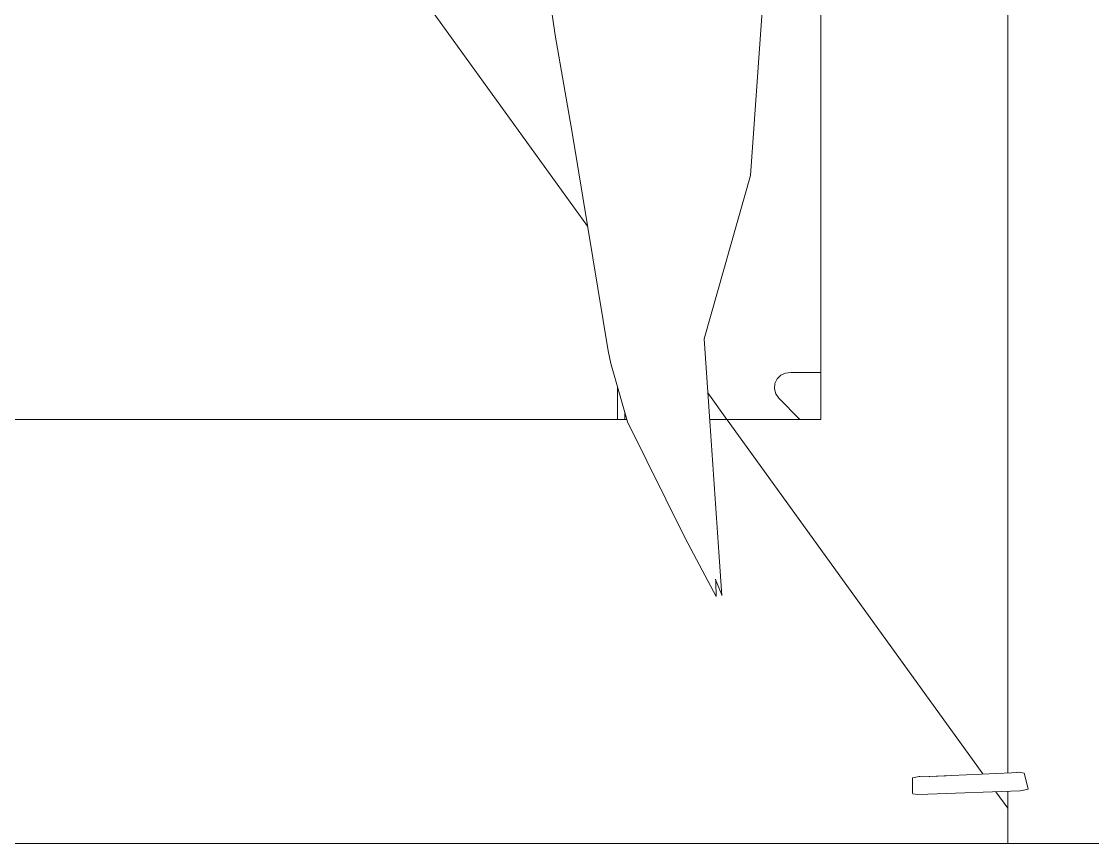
# Model space of a CAD drawing. Header units: millimetres. Extents: x -9413 to 8527, y -300 to 11224.
# Drawn here: x 2222 to 2726, y 1100 to 1488 of the extents above; entities that cross this region are included whole.
import ezdxf

# ---------------------------------------------------------------- set-up
doc = ezdxf.new("R2010")
doc.units = ezdxf.units.MM
doc.header["$MEASUREMENT"] = 0
doc.linetypes.add('Wipeout_Contour', pattern=[1000, 0, -1000])
doc.layers.add('ArchiCAD Doors', color=7, linetype='Continuous')
doc.layers.add('Interior - Furniture', color=7, linetype='Continuous')
for name, color, linetype, lineweight, true_color in [('ArchiCAD Doors_Pen_No__3', 7, 'Continuous', 18, 0xff6600), ('ArchiCAD Doors_Pen_No__87', 7, 'Continuous', 20, 0x6a6a6a), ('Interior - Furniture _Pen_No__24', 7, 'Continuous', 20, 0x029e21), ('Interior - Furniture _Pen_No__4', 7, 'Continuous', 20, 0x029e21)]:
    doc.layers.add(name, color=color, linetype=linetype, lineweight=lineweight, true_color=true_color)

# ---------------------------------------------------------------- blocks, each defined once
blk = doc.blocks.new('Section Elem_7_6')
at = {"color": 254, "linetype": 'Wipeout_Contour', "lineweight": 0, "ltscale": 49292.920306}
blk.add_wipeout([(2686.38, 1133.33), (2688.21, 1133.41), (2690.63, 1133.49), (2691.68, 1133.64), (2691.73, 1133.63), (2694.12, 1133.25), (2694.25, 1132.78), (2696.1, 1125.64), (2695.33, 1125.47), (2692.32, 1124.86), (2686.38, 1124.65), (2686.38, 1100), (2726.38, 1100), (2726.38, 1140), (2726.38, 3200), (2686.38, 3200)], dxfattribs=at).dxf.layer = 'ArchiCAD Doors'
at = {"color": 254, "linetype": 'Wipeout_Contour', "lineweight": 0, "ltscale": 217379.562384}
blk.add_wipeout([(2598.38, 2187.81), (2599.57, 2187.66), (2635.29, 2178.75), (2659.78, 2172.23), (2667.84, 2167.67), (2676.57, 2162.49), (2675.44, 2157.05), (2674.35, 2151.76), (2668.56, 2151.56), (2664.83, 2151.34), (2655.06, 2152.61), (2629.48, 2156.23), (2603.2, 2160), (2630.62, 2149.39), (2658.31, 2138.21), (2668, 2134.02), (2668.2, 2131.77), (2667.72, 2129.26), (2666.02, 2120.53), (2664.41, 2120.44), (2656.19, 2119.9), (2654.67, 2120.25), (2626.28, 2127.12), (2600.83, 2133.37), (2624.4, 2124.64), (2648.14, 2115.78), (2656.62, 2110.72), (2657.03, 2108.25), (2655.87, 2103.87), (2654.45, 2097.94), (2653.51, 2097.69), (2643.71, 2097.34), (2616.51, 2102.44), (2599.67, 2105.95), (2599.71, 2104.53), (2603.9, 2103.19), (2623.04, 2097.35), (2626.49, 2095.62), (2628.45, 2094.27), (2633.77, 2090.4), (2632.44, 2086.85), (2629.98, 2080.28), (2626.84, 2079.11), (2617.29, 2080.47), (2600.25, 2084), (2601.36, 2041.77), (2602.1, 2029.95), (2602.4, 1999.76), (2602.57, 1995.11), (2602.09, 1980.01), (2602.14, 1977.35), (2601.79, 1977.05), (2601.7, 1977), (2598.38, 1976.46), (2598.38, 1300), (2686.38, 1300), (2686.38, 3112), (2598.38, 3112), (2598.38, 2444.7), (2600.4, 2436.25), (2598.38, 2435.54), (2598.38, 2401.21), (2598.68, 2400.28), (2598.38, 2399.92)], dxfattribs=at).dxf.layer = 'ArchiCAD Doors'
at = {"color": 254, "linetype": 'Wipeout_Contour', "lineweight": 0, "ltscale": 75750.899618}
blk.add_wipeout([(1936.38, 1300), (1936.38, 1100), (2686.38, 1100), (2686.38, 1124.65), (2648.77, 1123.29), (2644.06, 1123.11), (2641.69, 1123.44), (2641.54, 1123.8), (2641.44, 1131), (2644.59, 1131.56), (2644.65, 1131.58), (2645.04, 1131.58), (2645.77, 1131.52), (2686.38, 1133.33), (2686.38, 1300), (2598.38, 1300), (2545.93, 1300), (2551.68, 1216.92), (2551.48, 1217.57), (2548.99, 1223.78), (2548.71, 1224.68), (2548.87, 1223.1), (2549.02, 1216.41), (2534.42, 1244.06), (2507.27, 1298.83), (2506.93, 1300), (2036.38, 1300)], dxfattribs=at).dxf.layer = 'ArchiCAD Doors'
at = {"layer": 'ArchiCAD Doors_Pen_No__3', "linetype": 'Continuous'}
for p, q in [((2686.38, 1133.33), (2686.38, 3200)), ((2686.38, 1116.63), (2680.74, 1124.44)), ((2686.38, 1100), (2686.38, 1124.65))]:
    blk.add_line(p, q, dxfattribs=at)
at = {"layer": 'ArchiCAD Doors_Pen_No__87', "linetype": 'Continuous'}
blk.add_line((611.38, 1100), (3261.38, 1100), dxfattribs=at)
at = {"color": 254, "linetype": 'Wipeout_Contour', "lineweight": 0, "ltscale": 192324.521893}
blk.add_wipeout([(2036.38, 1300), (2506.93, 1300), (2499.37, 1326.37), (2498.04, 1332.22), (2481.24, 1434.22), (2473.05, 1481.05), (2470.5, 1499.6), (2466.36, 1528.06), (2464.28, 1547.05), (2463.07, 1563.22), (2460.16, 1590.08), (2458.26, 1615.89), (2456.8, 1663.82), (2453.77, 1709.11), (2442.96, 1755.16), (2429.79, 1828.97), (2421.62, 1862.96), (2416.71, 1881.48), (2407.91, 1913.19), (2405.36, 1922.9), (2405.46, 1942.76), (2405.66, 1949.44), (2400.5, 1951.95), (2400.23, 1959.34), (2395.69, 1959.12), (2373.2, 1958.55), (2373.02, 1958.71), (2372.92, 1958.8), (2374.3, 1970.46), (2375.08, 1976.94), (2376.98, 1991.41), (2380.31, 2014.07), (2391.51, 2064.71), (2403.62, 2118.22), (2414.61, 2153.41), (2417.94, 2162.63), (2397.86, 2190.5), (2351.96, 2231.88), (2307.65, 2263.4), (2266.2, 2303.25), (2248.68, 2360.74), (2285.55, 2449.55), (2293.16, 2471.53), (2364.6, 2534.71), (2381.99, 2541.41), (2388.56, 2551.15), (2389.64, 2551.88), (2391.5, 2558.14), (2410.33, 2578.26), (2438.93, 2614), (2484.75, 2591.37), (2519.21, 2571.89), (2532.33, 2565.6), (2553.51, 2550.36), (2576.82, 2499.28), (2591.66, 2471.42), (2595.34, 2457.38), (2598.38, 2444.7), (2598.38, 3112), (2036.38, 3112)], dxfattribs=at).dxf.layer = 'ArchiCAD Doors'
at = {"layer": 'ArchiCAD Doors_Pen_No__3', "linetype": 'Continuous'}
for p, q in [((2488.35, 1391.06), (1936.38, 2156)), ((2036.38, 1300), (2506.93, 1300))]:
    blk.add_line(p, q, dxfattribs=at)
at = {"color": 254, "linetype": 'Wipeout_Contour', "lineweight": 0, "ltscale": 74253.314173}
blk.add_wipeout([(2543.31, 1337.97), (2545.93, 1300), (2598.38, 1300), (2598.38, 1976.46), (2586.1, 1974.45), (2586.14, 1973.95), (2586.27, 1968.78), (2587, 1961.74), (2588.91, 1942.69), (2589.34, 1912.17), (2589.74, 1895.92), (2589.8, 1881.11), (2574.75, 1841.92), (2574.57, 1805.7), (2575.64, 1732.59), (2579.49, 1662.79), (2578.93, 1631.65), (2576.57, 1590.97), (2575.56, 1576.47), (2573.94, 1547.72), (2573.39, 1539.82), (2573.13, 1531.05), (2570.62, 1492.44), (2565.23, 1415.02)], dxfattribs=at).dxf.layer = 'ArchiCAD Doors'
at = {"layer": 'ArchiCAD Doors_Pen_No__3', "linetype": 'Continuous'}
for p, q in [((2598.38, 1300), (2598.38, 1976.46)), ((2674.7, 1132.81), (2545.07, 1312.45)), ((2545.93, 1300), (2598.38, 1300))]:
    blk.add_line(p, q, dxfattribs=at)
blk = doc.blocks.new('Section Elem_36_6')
at = {"layer": 'Interior - Furniture _Pen_No__4', "linetype": 'Continuous'}
blk.add_line((2505.96, 1300), (2505.96, 1303.38), dxfattribs=at)
blk = doc.blocks.new('Section Elem_37_6')
at = {"layer": 'Interior - Furniture _Pen_No__4', "linetype": 'Continuous'}
blk.add_line((2502.53, 1300), (2502.53, 1315.35), dxfattribs=at)
blk = doc.blocks.new('Section Elem_39_6')
at = {"layer": 'Interior - Furniture _Pen_No__4', "linetype": 'Continuous'}
for p, q in [((2577.7, 1319.06), (2576.66, 1316.83)), ((2579.44, 1320.79), (2577.7, 1319.06)), ((2581.66, 1321.83), (2579.44, 1320.79)), ((2584.11, 1322.04), (2581.66, 1321.83)), ((2584.11, 1322.04), (2592.82, 1322.04)), ((2592.82, 1322.04), (2598.38, 1322.04)), ((2576.66, 1316.83), (2576.45, 1314.38)), ((2576.45, 1314.38), (2577.09, 1312.01)), ((2577.09, 1312.01), (2578.49, 1310)), ((2578.49, 1310), (2588.49, 1300))]:
    blk.add_line(p, q, dxfattribs=at)
blk = doc.blocks.new('Section Elem_44_6')
at = {"color": 254, "linetype": 'Wipeout_Contour', "lineweight": 0, "ltscale": 8869.070154}
blk.add_wipeout([(2565.23, 1415.02), (2570.62, 1492.44), (2563.8, 1492.37)], dxfattribs=at).dxf.layer = 'Interior - Furniture'
at = {"color": 254, "linetype": 'Wipeout_Contour', "lineweight": 0, "ltscale": 8646.959293}
blk.add_wipeout([(2473.05, 1481.05), (2481.24, 1434.22), (2489.08, 1484.63)], dxfattribs=at).dxf.layer = 'Interior - Furniture'
at = {"color": 254, "linetype": 'Wipeout_Contour', "lineweight": 0, "ltscale": 11367.822208}
blk.add_wipeout([(2525.65, 1333.72), (2548.79, 1223.87), (2548.71, 1224.68), (2526.1, 1333.75)], dxfattribs=at).dxf.layer = 'Interior - Furniture'
at = {"color": 254, "linetype": 'Wipeout_Contour', "lineweight": 0, "ltscale": 8486.477766}
blk.add_wipeout([(2499.8, 1332.4), (2499.37, 1326.37), (2507.27, 1298.83)], dxfattribs=at).dxf.layer = 'Interior - Furniture'
at = {"color": 254, "linetype": 'Wipeout_Contour', "lineweight": 0, "ltscale": 8631.137331}
blk.add_wipeout([(2644.65, 1131.58), (2644.59, 1131.56), (2645.73, 1131.49)], dxfattribs=at).dxf.layer = 'Interior - Furniture'
at = {"color": 254, "linetype": 'Wipeout_Contour', "lineweight": 0, "ltscale": 8615.500784}
blk.add_wipeout([(2641.69, 1123.44), (2644.06, 1123.11), (2644.01, 1123.18)], dxfattribs=at).dxf.layer = 'Interior - Furniture'
at = {"color": 254, "linetype": 'Wipeout_Contour', "lineweight": 0, "ltscale": 11368.795675}
blk.add_wipeout([(2548.71, 1224.68), (2548.99, 1223.78), (2526.55, 1333.77), (2526.1, 1333.75)], dxfattribs=at).dxf.layer = 'Interior - Furniture'
at = {"color": 254, "linetype": 'Wipeout_Contour', "lineweight": 0, "ltscale": 8493.303706}
blk.add_wipeout([(2498.04, 1332.22), (2499.37, 1326.37), (2499.8, 1332.4)], dxfattribs=at).dxf.layer = 'Interior - Furniture'
at = {"color": 254, "linetype": 'Wipeout_Contour', "lineweight": 0, "ltscale": 11503.88}
blk.add_wipeout([(2645.73, 1131.49), (2644.59, 1131.56), (2641.44, 1131), (2645.46, 1130.68)], dxfattribs=at).dxf.layer = 'Interior - Furniture'
at = {"color": 254, "linetype": 'Wipeout_Contour', "lineweight": 0, "ltscale": 11585.272039}
blk.add_wipeout([(2644.01, 1123.18), (2648.77, 1123.29), (2692.32, 1124.86), (2692.1, 1125.02)], dxfattribs=at).dxf.layer = 'Interior - Furniture'
at = {"color": 254, "linetype": 'Wipeout_Contour', "lineweight": 0, "ltscale": 8639.797287}
blk.add_wipeout([(2527, 1333.79), (2519.68, 1487.6), (2526.55, 1333.77)], dxfattribs=at).dxf.layer = 'Interior - Furniture'
at = {"color": 254, "linetype": 'Wipeout_Contour', "lineweight": 0, "ltscale": 14554.095525}
blk.add_wipeout([(2645.73, 1131.49), (2690.84, 1132.77), (2690.63, 1133.48), (2690.59, 1133.47), (2689.63, 1133.45)], dxfattribs=at).dxf.layer = 'Interior - Furniture'
at = {"color": 254, "linetype": 'Wipeout_Contour', "lineweight": 0, "ltscale": 8622.921487}
blk.add_wipeout([(2644.06, 1123.11), (2648.77, 1123.29), (2644.01, 1123.18)], dxfattribs=at).dxf.layer = 'Interior - Furniture'
at = {"color": 254, "linetype": 'Wipeout_Contour', "lineweight": 0, "ltscale": 8760.041448}
blk.add_wipeout([(2692.1, 1125.02), (2695.33, 1125.47), (2696.1, 1125.64)], dxfattribs=at).dxf.layer = 'Interior - Furniture'
at = {"color": 254, "linetype": 'Wipeout_Contour', "lineweight": 0, "ltscale": 8710.496057}
blk.add_wipeout([(2519.68, 1487.6), (2527, 1333.79), (2520.13, 1487.61)], dxfattribs=at).dxf.layer = 'Interior - Furniture'
at = {"color": 254, "linetype": 'Wipeout_Contour', "lineweight": 0, "ltscale": 8674.449749}
blk.add_wipeout([(2690.84, 1132.77), (2645.73, 1131.49), (2645.46, 1130.68)], dxfattribs=at).dxf.layer = 'Interior - Furniture'
at = {"color": 254, "linetype": 'Wipeout_Contour', "lineweight": 0, "ltscale": 8756.755802}
blk.add_wipeout([(2692.32, 1124.86), (2695.33, 1125.47), (2692.1, 1125.02)], dxfattribs=at).dxf.layer = 'Interior - Furniture'
at = {"color": 254, "linetype": 'Wipeout_Contour', "lineweight": 0, "ltscale": 8637.35903}
blk.add_wipeout([(2526.1, 1333.75), (2518.78, 1487.54), (2525.65, 1333.72)], dxfattribs=at).dxf.layer = 'Interior - Furniture'
at = {"color": 254, "linetype": 'Wipeout_Contour', "lineweight": 0, "ltscale": 8761.233835}
blk.add_wipeout([(2691.68, 1133.64), (2691.1, 1133.55), (2691.73, 1133.63)], dxfattribs=at).dxf.layer = 'Interior - Furniture'
at = {"color": 254, "linetype": 'Wipeout_Contour', "lineweight": 0, "ltscale": 8708.092556}
blk.add_wipeout([(2518.78, 1487.54), (2526.1, 1333.75), (2519.23, 1487.58)], dxfattribs=at).dxf.layer = 'Interior - Furniture'
at = {"color": 254, "linetype": 'Wipeout_Contour', "lineweight": 0, "ltscale": 14603.963394}
blk.add_wipeout([(2690.63, 1133.48), (2690.84, 1132.77), (2694.12, 1133.25), (2691.73, 1133.63), (2691.1, 1133.55)], dxfattribs=at).dxf.layer = 'Interior - Furniture'
at = {"color": 254, "linetype": 'Wipeout_Contour', "lineweight": 0, "ltscale": 8480.026275}
blk.add_wipeout([(2507.27, 1298.83), (2534.42, 1244.06), (2499.8, 1332.4)], dxfattribs=at).dxf.layer = 'Interior - Furniture'
at = {"color": 254, "linetype": 'Wipeout_Contour', "lineweight": 0, "ltscale": 11681.749254}
blk.add_wipeout([(2696.1, 1125.64), (2694.25, 1132.78), (2690.84, 1132.77), (2692.1, 1125.02)], dxfattribs=at).dxf.layer = 'Interior - Furniture'
at = {"color": 254, "linetype": 'Wipeout_Contour', "lineweight": 0, "ltscale": 11336.038032}
blk.add_wipeout([(2499.8, 1332.4), (2534.42, 1244.06), (2549.02, 1216.41), (2525.19, 1333.68)], dxfattribs=at).dxf.layer = 'Interior - Furniture'
at = {"color": 254, "linetype": 'Wipeout_Contour', "lineweight": 0, "ltscale": 8764.400002}
blk.add_wipeout([(2690.84, 1132.77), (2694.25, 1132.78), (2694.12, 1133.25)], dxfattribs=at).dxf.layer = 'Interior - Furniture'
at = {"color": 254, "linetype": 'Wipeout_Contour', "lineweight": 0, "ltscale": 11427.487158}
blk.add_wipeout([(2489.08, 1484.63), (2481.24, 1434.22), (2498.04, 1332.22), (2499.8, 1332.4)], dxfattribs=at).dxf.layer = 'Interior - Furniture'
at = {"color": 254, "linetype": 'Wipeout_Contour', "lineweight": 0, "ltscale": 8558.232518}
blk.add_wipeout([(2551.68, 1216.92), (2543.31, 1337.97), (2527, 1333.79)], dxfattribs=at).dxf.layer = 'Interior - Furniture'
at = {"color": 254, "linetype": 'Wipeout_Contour', "lineweight": 0, "ltscale": 8667.686304}
blk.add_wipeout([(2692.1, 1125.02), (2645.46, 1130.68), (2644.01, 1123.18)], dxfattribs=at).dxf.layer = 'Interior - Furniture'
at = {"color": 254, "linetype": 'Wipeout_Contour', "lineweight": 0, "ltscale": 8656.085178}
blk.add_wipeout([(2499.8, 1332.4), (2518.33, 1487.5), (2489.08, 1484.63)], dxfattribs=at).dxf.layer = 'Interior - Furniture'
at = {"color": 254, "linetype": 'Wipeout_Contour', "lineweight": 0, "ltscale": 8713.874452}
blk.add_wipeout([(2645.46, 1130.68), (2692.1, 1125.02), (2690.84, 1132.77)], dxfattribs=at).dxf.layer = 'Interior - Furniture'
at = {"color": 254, "linetype": 'Wipeout_Contour', "lineweight": 0, "ltscale": 11610.016376}
blk.add_wipeout([(2466.36, 1528.06), (2470.5, 1499.6), (2489.08, 1484.63), (2485.64, 1532.99)], dxfattribs=at).dxf.layer = 'Interior - Furniture'
at = {"color": 254, "linetype": 'Wipeout_Contour', "lineweight": 0, "ltscale": 8612.826678}
blk.add_wipeout([(2518.33, 1487.5), (2499.8, 1332.4), (2525.19, 1333.68)], dxfattribs=at).dxf.layer = 'Interior - Furniture'
at = {"color": 254, "linetype": 'Wipeout_Contour', "lineweight": 0, "ltscale": 8631.32546}
blk.add_wipeout([(2645.73, 1131.49), (2645.04, 1131.58), (2644.65, 1131.58)], dxfattribs=at).dxf.layer = 'Interior - Furniture'
at = {"color": 254, "linetype": 'Wipeout_Contour', "lineweight": 0, "ltscale": 8760.171685}
blk.add_wipeout([(2691.68, 1133.64), (2690.63, 1133.49), (2690.59, 1133.47)], dxfattribs=at).dxf.layer = 'Interior - Furniture'
at = {"layer": 'Interior - Furniture _Pen_No__24', "linetype": 'Continuous', "flags": 128}
blk.add_lwpolyline([(2696.1, 1125.64), (2694.25, 1132.78), (2694.12, 1133.25)], dxfattribs=at)
at = {"color": 254, "linetype": 'Wipeout_Contour', "lineweight": 0, "ltscale": 8670.98766}
blk.add_wipeout([(2489.08, 1484.63), (2470.5, 1499.6), (2473.05, 1481.05)], dxfattribs=at).dxf.layer = 'Interior - Furniture'
at = {"color": 254, "linetype": 'Wipeout_Contour', "lineweight": 0, "ltscale": 8750.850293}
blk.add_wipeout([(2527, 1333.79), (2563.8, 1492.37), (2520.13, 1487.61)], dxfattribs=at).dxf.layer = 'Interior - Furniture'
at = {"color": 254, "linetype": 'Wipeout_Contour', "lineweight": 0, "ltscale": 8631.526205}
blk.add_wipeout([(2645.77, 1131.52), (2645.04, 1131.58), (2645.73, 1131.49)], dxfattribs=at).dxf.layer = 'Interior - Furniture'
at = {"color": 254, "linetype": 'Wipeout_Contour', "lineweight": 0, "ltscale": 8757.523752}
blk.add_wipeout([(2689.63, 1133.45), (2690.59, 1133.47), (2690.63, 1133.49)], dxfattribs=at).dxf.layer = 'Interior - Furniture'
at = {"color": 254, "linetype": 'Wipeout_Contour', "lineweight": 0, "ltscale": 11626.733434}
blk.add_wipeout([(2563.8, 1492.37), (2527, 1333.79), (2543.31, 1337.97), (2565.23, 1415.02)], dxfattribs=at).dxf.layer = 'Interior - Furniture'
at = {"color": 254, "linetype": 'Wipeout_Contour', "lineweight": 0, "ltscale": 11494.017945}
blk.add_wipeout([(2641.44, 1131), (2641.54, 1123.8), (2644.01, 1123.18), (2645.46, 1130.68)], dxfattribs=at).dxf.layer = 'Interior - Furniture'
at = {"color": 254, "linetype": 'Wipeout_Contour', "lineweight": 0, "ltscale": 8709.302558}
blk.add_wipeout([(2519.23, 1487.58), (2526.55, 1333.77), (2519.68, 1487.6)], dxfattribs=at).dxf.layer = 'Interior - Furniture'
at = {"color": 254, "linetype": 'Wipeout_Contour', "lineweight": 0, "ltscale": 11592.158069}
blk.add_wipeout([(2690.63, 1133.49), (2688.21, 1133.41), (2645.77, 1131.52), (2645.73, 1131.49)], dxfattribs=at).dxf.layer = 'Interior - Furniture'
at = {"color": 254, "linetype": 'Wipeout_Contour', "lineweight": 0, "ltscale": 8614.360537}
blk.add_wipeout([(2644.01, 1123.18), (2641.54, 1123.8), (2641.69, 1123.44)], dxfattribs=at).dxf.layer = 'Interior - Furniture'
at = {"layer": 'Interior - Furniture _Pen_No__24', "linetype": 'Continuous', "flags": 128}
for points in [[(2694.12, 1133.25), (2691.73, 1133.63), (2691.68, 1133.64), (2690.59, 1133.47), (2688.21, 1133.41), (2645.77, 1131.52), (2645.04, 1131.58), (2644.65, 1131.58), (2644.59, 1131.56), (2641.44, 1131)], [(2641.44, 1131), (2641.54, 1123.8), (2641.69, 1123.44)], [(2641.69, 1123.44), (2644.06, 1123.11), (2648.77, 1123.29), (2692.32, 1124.86), (2695.33, 1125.47), (2696.1, 1125.64)]]:
    blk.add_lwpolyline(points, dxfattribs=at)
at = {"layer": 'Interior - Furniture _Pen_No__4', "linetype": 'Continuous'}
for p, q in [((2688.21, 1133.41), (2690.63, 1133.49)), ((2690.63, 1133.49), (2691.68, 1133.64))]:
    blk.add_line(p, q, dxfattribs=at)
at = {"color": 254, "linetype": 'Wipeout_Contour', "lineweight": 0, "ltscale": 8638.593773}
blk.add_wipeout([(2526.55, 1333.77), (2519.23, 1487.58), (2526.1, 1333.75)], dxfattribs=at).dxf.layer = 'Interior - Furniture'
at = {"color": 254, "linetype": 'Wipeout_Contour', "lineweight": 0, "ltscale": 8706.850767}
blk.add_wipeout([(2518.33, 1487.5), (2525.65, 1333.72), (2518.78, 1487.54)], dxfattribs=at).dxf.layer = 'Interior - Furniture'
at = {"color": 254, "linetype": 'Wipeout_Contour', "lineweight": 0, "ltscale": 8636.109029}
blk.add_wipeout([(2525.65, 1333.72), (2518.33, 1487.5), (2525.19, 1333.68)], dxfattribs=at).dxf.layer = 'Interior - Furniture'
at = {"color": 254, "linetype": 'Wipeout_Contour', "lineweight": 0, "ltscale": 8792.927779}
blk.add_wipeout([(2485.64, 1532.99), (2518.33, 1487.5), (2515.94, 1536.28)], dxfattribs=at).dxf.layer = 'Interior - Furniture'
at = {"color": 254, "linetype": 'Wipeout_Contour', "lineweight": 0, "ltscale": 8506.618702}
blk.add_wipeout([(2549.02, 1216.41), (2548.87, 1223.1), (2525.19, 1333.68)], dxfattribs=at).dxf.layer = 'Interior - Furniture'
at = {"color": 254, "linetype": 'Wipeout_Contour', "lineweight": 0, "ltscale": 8743.499048}
blk.add_wipeout([(2518.33, 1487.5), (2485.64, 1532.99), (2489.08, 1484.63)], dxfattribs=at).dxf.layer = 'Interior - Furniture'
at = {"color": 254, "linetype": 'Wipeout_Contour', "lineweight": 0, "ltscale": 11366.436348}
blk.add_wipeout([(2525.19, 1333.68), (2548.87, 1223.1), (2548.79, 1223.87), (2525.65, 1333.72)], dxfattribs=at).dxf.layer = 'Interior - Furniture'
at = {"color": 254, "linetype": 'Wipeout_Contour', "lineweight": 0, "ltscale": 8821.978054}
blk.add_wipeout([(2516.39, 1536.31), (2515.94, 1536.28), (2518.78, 1487.54)], dxfattribs=at).dxf.layer = 'Interior - Furniture'
at = {"color": 254, "linetype": 'Wipeout_Contour', "lineweight": 0, "ltscale": 11368.493076}
blk.add_wipeout([(2526.55, 1333.77), (2551.48, 1217.57), (2551.68, 1216.92), (2527, 1333.79)], dxfattribs=at).dxf.layer = 'Interior - Furniture'
at = {"color": 254, "linetype": 'Wipeout_Contour', "lineweight": 0, "ltscale": 8797.406039}
blk.add_wipeout([(2515.94, 1536.28), (2518.33, 1487.5), (2518.78, 1487.54)], dxfattribs=at).dxf.layer = 'Interior - Furniture'
at = {"color": 254, "linetype": 'Wipeout_Contour', "lineweight": 0, "ltscale": 8511.073756}
blk.add_wipeout([(2548.99, 1223.78), (2551.48, 1217.57), (2526.55, 1333.77)], dxfattribs=at).dxf.layer = 'Interior - Furniture'
at = {"layer": 'Interior - Furniture _Pen_No__24', "linetype": 'Continuous', "flags": 128}
for points in [[(2551.68, 1216.92), (2543.31, 1337.97), (2565.23, 1415.02), (2570.62, 1492.44), (2573.13, 1531.05), (2573.39, 1539.82), (2573.94, 1547.72), (2575.56, 1576.47), (2576.57, 1590.97), (2578.93, 1631.65), (2579.49, 1662.79), (2575.64, 1732.59), (2574.57, 1805.7), (2574.75, 1841.92), (2589.8, 1881.11), (2589.74, 1895.92), (2589.34, 1912.17), (2588.91, 1942.69), (2587, 1961.74), (2586.27, 1968.78), (2586.14, 1973.95), (2585.95, 1976.16)], [(2549.02, 1216.41), (2548.87, 1223.1), (2548.79, 1223.87), (2548.71, 1224.68)], [(2548.71, 1224.68), (2548.99, 1223.78), (2551.48, 1217.57), (2551.68, 1216.92)]]:
    blk.add_lwpolyline(points, dxfattribs=at)
at = {"color": 254, "linetype": 'Wipeout_Contour', "lineweight": 0, "ltscale": 8823.201744}
blk.add_wipeout([(2516.84, 1536.35), (2516.39, 1536.31), (2519.23, 1487.58)], dxfattribs=at).dxf.layer = 'Interior - Furniture'
at = {"color": 254, "linetype": 'Wipeout_Contour', "lineweight": 0, "ltscale": 8798.63402}
blk.add_wipeout([(2516.39, 1536.31), (2518.78, 1487.54), (2519.23, 1487.58)], dxfattribs=at).dxf.layer = 'Interior - Furniture'
at = {"color": 254, "linetype": 'Wipeout_Contour', "lineweight": 0, "ltscale": 8799.84514}
blk.add_wipeout([(2516.84, 1536.35), (2519.23, 1487.58), (2519.68, 1487.6)], dxfattribs=at).dxf.layer = 'Interior - Furniture'
at = {"layer": 'Interior - Furniture _Pen_No__24', "linetype": 'Continuous', "flags": 128}
blk.add_lwpolyline([(2405.66, 1949.44), (2405.46, 1942.76), (2405.36, 1922.9), (2407.91, 1913.19), (2416.71, 1881.48), (2421.62, 1862.96), (2429.79, 1828.97), (2442.96, 1755.16), (2453.77, 1709.11), (2456.8, 1663.82), (2458.26, 1615.89), (2460.16, 1590.08), (2463.07, 1563.22), (2464.28, 1547.05), (2466.36, 1528.06), (2470.5, 1499.6), (2473.05, 1481.05), (2481.24, 1434.22), (2498.04, 1332.22), (2499.37, 1326.37), (2507.27, 1298.83), (2534.42, 1244.06), (2549.02, 1216.41)], dxfattribs=at)

msp = doc.modelspace()

# ---------------------------------------------------------------- block references
at = {"layer": 'ArchiCAD Doors'}
msp.add_blockref('Section Elem_7_6', (0, 0), dxfattribs=at)

# ---------------------------------------------------------------- next in the draw order: block references
at = {"layer": 'Interior - Furniture'}
for name in ['Section Elem_39_6', 'Section Elem_37_6', 'Section Elem_36_6']:
    msp.add_blockref(name, (0, 0), dxfattribs=at)

# ---------------------------------------------------------------- next in the draw order: block references
msp.add_blockref('Section Elem_44_6', (0, 0), dxfattribs=at)

doc.saveas('drawing.dxf')
